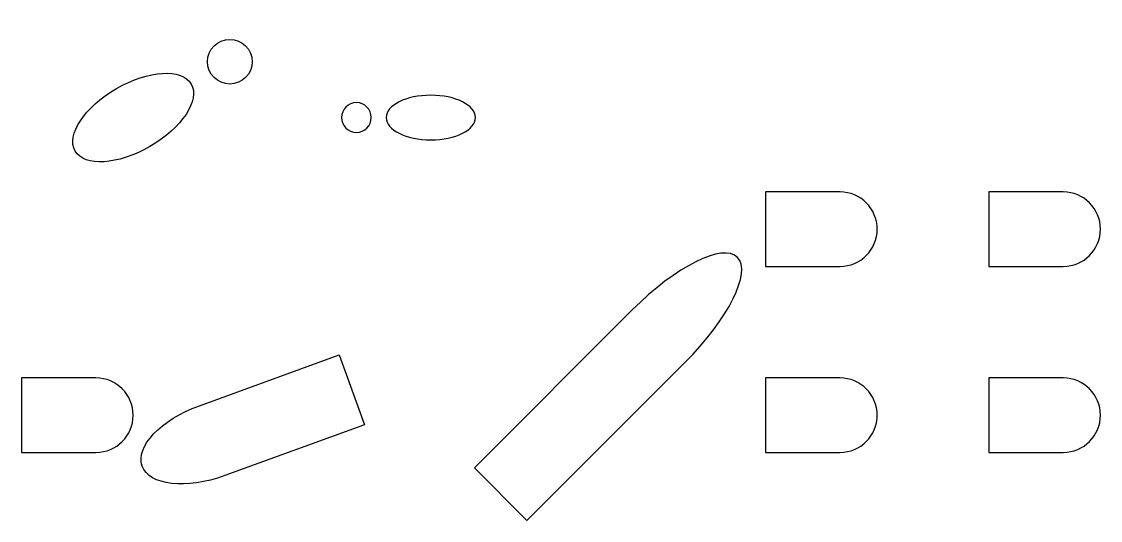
# Model space of a CAD drawing. Header units: metres. Extents: x 5 to 150, y -4 to 63.
import ezdxf

# ---------------------------------------------------------------- set-up
doc = ezdxf.new("R2010")
doc.units = ezdxf.units.M

# ---------------------------------------------------------------- blocks, each defined once
blk = doc.blocks.new('P', base_point=(5, 5))
for p, q in [((10, 10), (0, 10)), ((0, 10), (0, 0)), ((0, 0), (10, 0))]:
    blk.add_line(p, q)
blk.add_arc((10, 5), 5, 270, 90)
blk = doc.blocks.new('O')
at = {"xscale": 1.5, "yscale": 0.5}
blk.add_blockref('P', (0, 0), dxfattribs=at)
blk = doc.blocks.new('E')
blk.add_circle((10, 0), 2)
blk.add_ellipse((0, 0), major_axis=(6, 0), ratio=0.5)

msp = doc.modelspace()

# ---------------------------------------------------------------- block references
for name, p, xscale, yscale, rotation in [('E', (20, 50), 1.5, 1.5, 30), ('O', (80, 10), 2, 2, 45)]:
    msp.add_blockref(name, p, dxfattribs=dict(xscale=xscale, yscale=yscale, rotation=rotation))
at = {"xscale": -1}
msp.add_blockref('E', (60, 50), dxfattribs=at)
at = {"row_count": 2, "column_count": 2, "row_spacing": 25, "column_spacing": 30}
msp.add_blockref('P', (110, 10), dxfattribs=at)
at = {"xscale": -2, "rotation": 20}
msp.add_blockref('P', (40, 10), dxfattribs=at)
msp.add_blockref('P', (10, 10))

doc.saveas('drawing.dxf')
